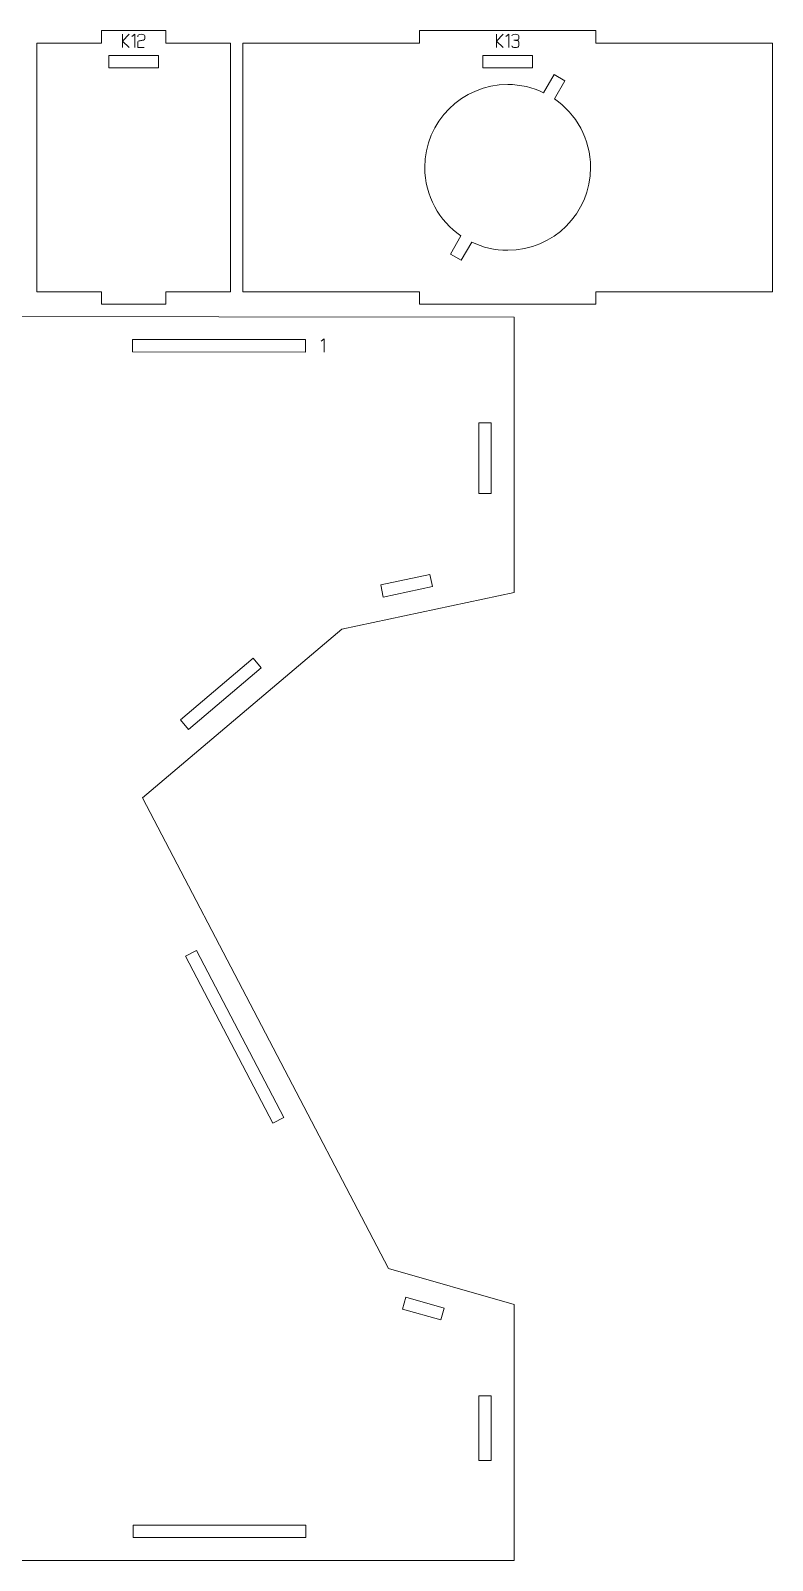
# Model space of a CAD drawing. Header units: centimetres. Extents: x -250 to 250, y -508 to 508.
# Drawn here: x -167.45 to -149.55, y -371.59 to -334.69 of the extents above; entities that cross this region are included whole.
import ezdxf

# ---------------------------------------------------------------- set-up
doc = ezdxf.new("R2010")
doc.units = ezdxf.units.CM
doc.header["$MEASUREMENT"] = 0
doc.layers.add('Capa 1', color=7, linetype='Continuous')

msp = doc.modelspace()

# ---------------------------------------------------------------- hatches: boundary and pattern name
at = {"layer": 'Capa 1', "true_color": 0x3e4095}
h = msp.add_hatch(color=175, dxfattribs=at)
edge = h.paths.add_edge_path()
edge.add_spline(control_points=[(-165.07093, -335.09462), (-165.07093, -335.09462), (-165.22961, -334.94282), (-165.22961, -334.94282), (-165.22961, -334.94282), (-165.22961, -335.09462), (-165.22961, -335.09462), (-165.22961, -335.09462), (-165.22961, -334.77818), (-165.22961, -334.77818), (-165.22961, -334.77818), (-165.22961, -334.94282), (-165.22961, -334.94282), (-165.22961, -334.94282), (-165.07093, -334.77818), (-165.07093, -334.77818), (-165.07093, -334.77818), (-165.22961, -334.94282), (-165.22961, -334.94282), (-165.22961, -334.94282), (-165.07093, -335.09462), (-165.07093, -335.09462)], knot_values=[0, 0, 0, 0, 0.14285714, 0.14285714, 0.14285714, 0.28571429, 0.28571429, 0.28571429, 0.42857143, 0.42857143, 0.42857143, 0.57142857, 0.57142857, 0.57142857, 0.71428571, 0.71428571, 0.71428571, 0.85714286, 0.85714286, 0.85714286, 1, 1, 1, 1], degree=3, periodic=1)
h = msp.add_hatch(color=175, dxfattribs=at)
edge = h.paths.add_edge_path()
edge.add_spline(control_points=[(-164.93335, -334.77772), (-164.93335, -334.77772), (-165.00948, -334.83046), (-165.00948, -334.83046), (-165.00948, -334.83046), (-164.93335, -334.77772), (-164.93335, -334.77772), (-164.93335, -334.77772), (-164.93335, -335.09462), (-164.93335, -335.09462), (-164.93335, -335.09462), (-164.93335, -334.77772), (-164.93335, -334.77772)], knot_values=[0, 0, 0, 0, 0.25, 0.25, 0.25, 0.5, 0.5, 0.5, 0.75, 0.75, 0.75, 1, 1, 1, 1], degree=3, periodic=1)
h = msp.add_hatch(color=175, dxfattribs=at)
edge = h.paths.add_edge_path()
edge.add_spline(control_points=[(-164.86318, -335.09462), (-164.86318, -335.09462), (-164.86318, -334.96208), (-164.86318, -334.96208), (-164.86226, -334.95016), (-164.85141, -334.94099), (-164.83062, -334.93457), (-164.82206, -334.93395), (-164.81388, -334.93296), (-164.80608, -334.93158), (-164.79829, -334.93021), (-164.79041, -334.92876), (-164.78246, -334.92723), (-164.76779, -334.92478), (-164.75655, -334.92279), (-164.74876, -334.92127), (-164.74096, -334.91974), (-164.73339, -334.91775), (-164.72605, -334.9153), (-164.7071, -334.90827), (-164.69762, -334.89925), (-164.69762, -334.88825), (-164.69762, -334.88825), (-164.69762, -334.81349), (-164.69762, -334.81349), (-164.69762, -334.80371), (-164.70549, -334.79538), (-164.72124, -334.7885), (-164.73698, -334.78162), (-164.75663, -334.77818), (-164.78017, -334.77818), (-164.80371, -334.77818), (-164.82336, -334.78162), (-164.8391, -334.7885), (-164.85485, -334.79538), (-164.86272, -334.80371), (-164.86272, -334.81349), (-164.86272, -334.81349), (-164.86272, -334.83596), (-164.86272, -334.83596), (-164.86272, -334.83596), (-164.86272, -334.81349), (-164.86272, -334.81349), (-164.86272, -334.80371), (-164.85485, -334.79538), (-164.8391, -334.7885), (-164.82336, -334.78162), (-164.80371, -334.77818), (-164.78017, -334.77818), (-164.75663, -334.77818), (-164.73698, -334.78162), (-164.72124, -334.7885), (-164.70549, -334.79538), (-164.69762, -334.80371), (-164.69762, -334.81349), (-164.69762, -334.81349), (-164.69762, -334.88825), (-164.69762, -334.88825), (-164.69762, -334.89925), (-164.7071, -334.90827), (-164.72605, -334.9153), (-164.73339, -334.91775), (-164.74096, -334.91974), (-164.74876, -334.92127), (-164.75655, -334.92279), (-164.76779, -334.92478), (-164.78246, -334.92723), (-164.79041, -334.92876), (-164.79829, -334.93021), (-164.80608, -334.93158), (-164.81388, -334.93296), (-164.82206, -334.93395), (-164.83062, -334.93457), (-164.85141, -334.94099), (-164.86226, -334.95016), (-164.86318, -334.96208), (-164.86318, -334.96208), (-164.86318, -335.09462), (-164.86318, -335.09462), (-164.86318, -335.09462), (-164.70633, -335.09462), (-164.70633, -335.09462), (-164.70633, -335.09462), (-164.86318, -335.09462), (-164.86318, -335.09462)], knot_values=[0, 0, 0, 0, 0.03571429, 0.03571429, 0.03571429, 0.07142857, 0.07142857, 0.07142857, 0.10714286, 0.10714286, 0.10714286, 0.14285714, 0.14285714, 0.14285714, 0.17857143, 0.17857143, 0.17857143, 0.21428571, 0.21428571, 0.21428571, 0.25, 0.25, 0.25, 0.28571429, 0.28571429, 0.28571429, 0.32142857, 0.32142857, 0.32142857, 0.35714286, 0.35714286, 0.35714286, 0.39285714, 0.39285714, 0.39285714, 0.42857143, 0.42857143, 0.42857143, 0.46428571, 0.46428571, 0.46428571, 0.5, 0.5, 0.5, 0.53571429, 0.53571429, 0.53571429, 0.57142857, 0.57142857, 0.57142857, 0.60714286, 0.60714286, 0.60714286, 0.64285714, 0.64285714, 0.64285714, 0.67857143, 0.67857143, 0.67857143, 0.71428571, 0.71428571, 0.71428571, 0.75, 0.75, 0.75, 0.78571429, 0.78571429, 0.78571429, 0.82142857, 0.82142857, 0.82142857, 0.85714286, 0.85714286, 0.85714286, 0.89285714, 0.89285714, 0.89285714, 0.92857143, 0.92857143, 0.92857143, 0.96428571, 0.96428571, 0.96428571, 1, 1, 1, 1], degree=3, periodic=1)
h = msp.add_hatch(color=175, dxfattribs=at)
edge = h.paths.add_edge_path()
edge.add_spline(control_points=[(-156.04641, -335.09462), (-156.04641, -335.09462), (-156.20509, -334.94282), (-156.20509, -334.94282), (-156.20509, -334.94282), (-156.20509, -335.09462), (-156.20509, -335.09462), (-156.20509, -335.09462), (-156.20509, -334.77818), (-156.20509, -334.77818), (-156.20509, -334.77818), (-156.20509, -334.94282), (-156.20509, -334.94282), (-156.20509, -334.94282), (-156.04641, -334.77818), (-156.04641, -334.77818), (-156.04641, -334.77818), (-156.20509, -334.94282), (-156.20509, -334.94282), (-156.20509, -334.94282), (-156.04641, -335.09462), (-156.04641, -335.09462)], knot_values=[0, 0, 0, 0, 0.14285714, 0.14285714, 0.14285714, 0.28571429, 0.28571429, 0.28571429, 0.42857143, 0.42857143, 0.42857143, 0.57142857, 0.57142857, 0.57142857, 0.71428571, 0.71428571, 0.71428571, 0.85714286, 0.85714286, 0.85714286, 1, 1, 1, 1], degree=3, periodic=1)
h = msp.add_hatch(color=175, dxfattribs=at)
edge = h.paths.add_edge_path()
edge.add_spline(control_points=[(-155.90883, -334.77772), (-155.90883, -334.77772), (-155.98496, -334.83046), (-155.98496, -334.83046), (-155.98496, -334.83046), (-155.90883, -334.77772), (-155.90883, -334.77772), (-155.90883, -334.77772), (-155.90883, -335.09462), (-155.90883, -335.09462), (-155.90883, -335.09462), (-155.90883, -334.77772), (-155.90883, -334.77772)], knot_values=[0, 0, 0, 0, 0.25, 0.25, 0.25, 0.5, 0.5, 0.5, 0.75, 0.75, 0.75, 1, 1, 1, 1], degree=3, periodic=1)
h = msp.add_hatch(color=175, dxfattribs=at)
edge = h.paths.add_edge_path()
edge.add_spline(control_points=[(-155.75565, -335.09462), (-155.77919, -335.09462), (-155.79884, -335.09118), (-155.81458, -335.0843), (-155.83033, -335.07742), (-155.8382, -335.06909), (-155.8382, -335.05931), (-155.8382, -335.06909), (-155.83033, -335.07742), (-155.81458, -335.0843), (-155.79884, -335.09118), (-155.77919, -335.09462), (-155.75565, -335.09462), (-155.73211, -335.09462), (-155.71246, -335.09118), (-155.69672, -335.0843), (-155.68097, -335.07742), (-155.6731, -335.06909), (-155.6731, -335.05931), (-155.6731, -335.05931), (-155.6731, -334.95612), (-155.6731, -334.95612), (-155.6731, -334.94786), (-155.67876, -334.94068), (-155.69007, -334.93457), (-155.70138, -334.92845), (-155.73455, -334.92432), (-155.78959, -334.92218), (-155.73486, -334.91882), (-155.70199, -334.91484), (-155.69099, -334.91026), (-155.67998, -334.90567), (-155.67402, -334.89818), (-155.6731, -334.88779), (-155.6731, -334.88779), (-155.6731, -334.81349), (-155.6731, -334.81349), (-155.6731, -334.80371), (-155.68097, -334.79538), (-155.69672, -334.7885), (-155.71246, -334.78162), (-155.73211, -334.77818), (-155.75565, -334.77818), (-155.77919, -334.77818), (-155.79884, -334.78162), (-155.81458, -334.7885), (-155.83033, -334.79538), (-155.8382, -334.80371), (-155.8382, -334.81349), (-155.8382, -334.80371), (-155.83033, -334.79538), (-155.81458, -334.7885), (-155.79884, -334.78162), (-155.77919, -334.77818), (-155.75565, -334.77818), (-155.73211, -334.77818), (-155.71246, -334.78162), (-155.69672, -334.7885), (-155.68097, -334.79538), (-155.6731, -334.80371), (-155.6731, -334.81349), (-155.6731, -334.81349), (-155.6731, -334.88779), (-155.6731, -334.88779), (-155.67402, -334.89818), (-155.67998, -334.90567), (-155.69099, -334.91026), (-155.70199, -334.91484), (-155.73486, -334.91882), (-155.78959, -334.92218), (-155.73455, -334.92432), (-155.70138, -334.92845), (-155.69007, -334.93457), (-155.67876, -334.94068), (-155.6731, -334.94786), (-155.6731, -334.95612), (-155.6731, -334.95612), (-155.6731, -335.05931), (-155.6731, -335.05931), (-155.6731, -335.06909), (-155.68097, -335.07742), (-155.69672, -335.0843), (-155.71246, -335.09118), (-155.73211, -335.09462), (-155.75565, -335.09462)], knot_values=[0, 0, 0, 0, 0.03571429, 0.03571429, 0.03571429, 0.07142857, 0.07142857, 0.07142857, 0.10714286, 0.10714286, 0.10714286, 0.14285714, 0.14285714, 0.14285714, 0.17857143, 0.17857143, 0.17857143, 0.21428571, 0.21428571, 0.21428571, 0.25, 0.25, 0.25, 0.28571429, 0.28571429, 0.28571429, 0.32142857, 0.32142857, 0.32142857, 0.35714286, 0.35714286, 0.35714286, 0.39285714, 0.39285714, 0.39285714, 0.42857143, 0.42857143, 0.42857143, 0.46428571, 0.46428571, 0.46428571, 0.5, 0.5, 0.5, 0.53571429, 0.53571429, 0.53571429, 0.57142857, 0.57142857, 0.57142857, 0.60714286, 0.60714286, 0.60714286, 0.64285714, 0.64285714, 0.64285714, 0.67857143, 0.67857143, 0.67857143, 0.71428571, 0.71428571, 0.71428571, 0.75, 0.75, 0.75, 0.78571429, 0.78571429, 0.78571429, 0.82142857, 0.82142857, 0.82142857, 0.85714286, 0.85714286, 0.85714286, 0.89285714, 0.89285714, 0.89285714, 0.92857143, 0.92857143, 0.92857143, 0.96428571, 0.96428571, 0.96428571, 1, 1, 1, 1], degree=3, periodic=1)
h = msp.add_hatch(color=175, dxfattribs=at)
edge = h.paths.add_edge_path()
edge.add_spline(control_points=[(-160.3653, -342.12598), (-160.3653, -342.12598), (-160.44143, -342.17872), (-160.44143, -342.17872), (-160.44143, -342.17872), (-160.3653, -342.12598), (-160.3653, -342.12598), (-160.3653, -342.12598), (-160.3653, -342.44288), (-160.3653, -342.44288), (-160.3653, -342.44288), (-160.3653, -342.12598), (-160.3653, -342.12598)], knot_values=[0, 0, 0, 0, 0.25, 0.25, 0.25, 0.5, 0.5, 0.5, 0.75, 0.75, 0.75, 1, 1, 1, 1], degree=3, periodic=1)

# ---------------------------------------------------------------- linework, layer by layer
at = {"layer": 'Capa 1', "color": 240, "lineweight": 9}
for points, knots in [([(-167.30078, -334.98822), (-167.30078, -334.98822), (-167.30078, -340.98822), (-167.30078, -340.98822), (-167.30078, -340.98822), (-165.74267, -340.98822), (-165.74267, -340.98822), (-165.74267, -340.98822), (-165.74267, -341.28822), (-165.74267, -341.28822), (-165.74267, -341.28822), (-164.18456, -341.28822), (-164.18456, -341.28822), (-164.18456, -341.28822), (-164.18456, -340.98822), (-164.18456, -340.98822), (-164.18456, -340.98822), (-162.62645, -340.98822), (-162.62645, -340.98822), (-162.62645, -340.98822), (-162.62645, -334.98822), (-162.62645, -334.98822), (-162.62645, -334.98822), (-164.18456, -334.98822), (-164.18456, -334.98822), (-164.18456, -334.98822), (-164.18456, -334.68822), (-164.18456, -334.68822), (-164.18456, -334.68822), (-165.74267, -334.68822), (-165.74267, -334.68822), (-165.74267, -334.68822), (-165.74267, -334.98822), (-165.74267, -334.98822), (-165.74267, -334.98822), (-167.30078, -334.98822), (-167.30078, -334.98822)], [0, 0, 0, 0, 0.08333333, 0.08333333, 0.08333333, 0.16666667, 0.16666667, 0.16666667, 0.25, 0.25, 0.25, 0.33333333, 0.33333333, 0.33333333, 0.41666667, 0.41666667, 0.41666667, 0.5, 0.5, 0.5, 0.58333333, 0.58333333, 0.58333333, 0.66666667, 0.66666667, 0.66666667, 0.75, 0.75, 0.75, 0.83333333, 0.83333333, 0.83333333, 0.91666667, 0.91666667, 0.91666667, 1, 1, 1, 1]), ([(-162.32645, -334.98822), (-162.32645, -334.98822), (-162.32645, -340.98822), (-162.32645, -340.98822), (-162.32645, -340.98822), (-158.06822, -340.98822), (-158.06822, -340.98822), (-158.06822, -340.98822), (-158.06822, -341.28822), (-158.06822, -341.28822), (-158.06822, -341.28822), (-153.80998, -341.28822), (-153.80998, -341.28822), (-153.80998, -341.28822), (-153.80998, -340.98822), (-153.80998, -340.98822), (-153.80998, -340.98822), (-149.55175, -340.98822), (-149.55175, -340.98822), (-149.55175, -340.98822), (-149.55175, -334.98822), (-149.55175, -334.98822), (-149.55175, -334.98822), (-153.80998, -334.98822), (-153.80998, -334.98822), (-153.80998, -334.98822), (-153.80998, -334.68822), (-153.80998, -334.68822), (-153.80998, -334.68822), (-158.06822, -334.68822), (-158.06822, -334.68822), (-158.06822, -334.68822), (-158.06822, -334.98822), (-158.06822, -334.98822), (-158.06822, -334.98822), (-162.32645, -334.98822), (-162.32645, -334.98822)], [0, 0, 0, 0, 0.08333333, 0.08333333, 0.08333333, 0.16666667, 0.16666667, 0.16666667, 0.25, 0.25, 0.25, 0.33333333, 0.33333333, 0.33333333, 0.41666667, 0.41666667, 0.41666667, 0.5, 0.5, 0.5, 0.58333333, 0.58333333, 0.58333333, 0.66666667, 0.66666667, 0.66666667, 0.75, 0.75, 0.75, 0.83333333, 0.83333333, 0.83333333, 0.91666667, 0.91666667, 0.91666667, 1, 1, 1, 1]), ([(-165.56361, -335.58835), (-165.56361, -335.58835), (-164.36361, -335.58835), (-164.36361, -335.58835), (-164.36361, -335.58835), (-164.36361, -335.28835), (-164.36361, -335.28835), (-164.36361, -335.28835), (-165.56361, -335.28835), (-165.56361, -335.28835), (-165.56361, -335.28835), (-165.56361, -335.58835), (-165.56361, -335.58835)], [0, 0, 0, 0, 0.25, 0.25, 0.25, 0.5, 0.5, 0.5, 0.75, 0.75, 0.75, 1, 1, 1, 1]), ([(-156.5391, -335.58835), (-156.5391, -335.58835), (-155.3391, -335.58835), (-155.3391, -335.58835), (-155.3391, -335.58835), (-155.3391, -335.28835), (-155.3391, -335.28835), (-155.3391, -335.28835), (-156.5391, -335.28835), (-156.5391, -335.28835), (-156.5391, -335.28835), (-156.5391, -335.58835), (-156.5391, -335.58835)], [0, 0, 0, 0, 0.25, 0.25, 0.25, 0.5, 0.5, 0.5, 0.75, 0.75, 0.75, 1, 1, 1, 1]), ([(-155.9391, -335.98822), (-155.62827, -335.98822), (-155.33401, -336.05913), (-155.07159, -336.18565), (-155.07159, -336.18565), (-154.819, -335.74816), (-154.819, -335.74816), (-154.819, -335.74816), (-154.5592, -335.89816), (-154.5592, -335.89816), (-154.5592, -335.89816), (-154.81197, -336.33597), (-154.81197, -336.33597), (-154.28501, -336.69615), (-153.9391, -337.30175), (-153.9391, -337.98822), (-153.9391, -339.09279), (-154.83453, -339.98822), (-155.9391, -339.98822), (-156.24993, -339.98822), (-156.54421, -339.91733), (-156.80661, -339.79079), (-156.80661, -339.79079), (-157.0592, -340.22828), (-157.0592, -340.22828), (-157.0592, -340.22828), (-157.319, -340.07828), (-157.319, -340.07828), (-157.319, -340.07828), (-157.06623, -339.64047), (-157.06623, -339.64047), (-157.59319, -339.28029), (-157.9391, -338.67469), (-157.9391, -337.98822), (-157.9391, -336.88365), (-157.04367, -335.98822), (-155.9391, -335.98822)], [0, 0, 0, 0, 0.08333333, 0.08333333, 0.08333333, 0.16666667, 0.16666667, 0.16666667, 0.25, 0.25, 0.25, 0.33333333, 0.33333333, 0.33333333, 0.41666667, 0.41666667, 0.41666667, 0.5, 0.5, 0.5, 0.58333333, 0.58333333, 0.58333333, 0.66666667, 0.66666667, 0.66666667, 0.75, 0.75, 0.75, 0.83333333, 0.83333333, 0.83333333, 0.91666667, 0.91666667, 0.91666667, 1, 1, 1, 1]), ([(-155.78536, -341.59769), (-155.78536, -341.59769), (-155.78536, -348.24038), (-155.78536, -348.24038), (-155.78536, -348.24038), (-159.94016, -349.12785), (-159.94016, -349.12785), (-159.94016, -349.12785), (-164.7484, -353.19687), (-164.7484, -353.19687), (-164.7484, -353.19687), (-158.81571, -364.54466), (-158.81571, -364.54466), (-158.81571, -364.54466), (-155.78536, -365.41422), (-155.78536, -365.41422), (-155.78536, -365.41422), (-155.78536, -371.5881), (-155.78536, -371.5881), (-155.78536, -371.5881), (-169.99816, -371.5881), (-169.99816, -371.5881), (-169.99816, -371.5881), (-169.99816, -365.41422), (-169.99816, -365.41422), (-169.99816, -365.41422), (-167.86411, -364.54466), (-167.86411, -364.54466), (-167.86411, -364.54466), (-171.19325, -358.45773), (-171.19325, -358.45773), (-171.19325, -358.45773), (-174.60773, -361.41423), (-174.60773, -361.41423), (-174.60773, -361.41423), (-174.60773, -364.54466), (-174.60773, -364.54466), (-174.60773, -364.54466), (-172.47367, -365.41422), (-172.47367, -365.41422), (-172.47367, -365.41422), (-172.47367, -371.02289), (-172.47367, -371.02289), (-172.47367, -371.02289), (-172.98584, -371.5881), (-172.98584, -371.5881), (-172.98584, -371.5881), (-186.98525, -371.5881), (-186.98525, -371.5881), (-186.98525, -371.5881), (-186.98525, -365.41422), (-186.98525, -365.41422), (-186.98525, -365.41422), (-183.74149, -364.54466), (-183.74149, -364.54466), (-183.74149, -364.54466), (-183.74149, -349.10993), (-183.74149, -349.10993), (-183.74149, -349.10993), (-186.98525, -348.24038), (-186.98525, -348.24038), (-186.98525, -348.24038), (-186.98525, -341.58822), (-186.98525, -341.58822), (-186.98525, -341.58822), (-172.55904, -341.58822), (-172.55904, -341.58822), (-172.55904, -341.58822), (-172.55904, -348.24038), (-172.55904, -348.24038), (-172.55904, -348.24038), (-174.60773, -349.10993), (-174.60773, -349.10993), (-174.60773, -349.10993), (-174.60773, -351.1534), (-174.60773, -351.1534), (-174.60773, -351.1534), (-169.84625, -351.1534), (-169.84625, -351.1534), (-169.84625, -351.1534), (-170.04086, -341.58822), (-170.04086, -341.58822), (-170.04086, -341.58822), (-155.78536, -341.59769), (-155.78536, -341.59769)], [0, 0, 0, 0, 0.03571429, 0.03571429, 0.03571429, 0.07142857, 0.07142857, 0.07142857, 0.10714286, 0.10714286, 0.10714286, 0.14285714, 0.14285714, 0.14285714, 0.17857143, 0.17857143, 0.17857143, 0.21428571, 0.21428571, 0.21428571, 0.25, 0.25, 0.25, 0.28571429, 0.28571429, 0.28571429, 0.32142857, 0.32142857, 0.32142857, 0.35714286, 0.35714286, 0.35714286, 0.39285714, 0.39285714, 0.39285714, 0.42857143, 0.42857143, 0.42857143, 0.46428571, 0.46428571, 0.46428571, 0.5, 0.5, 0.5, 0.53571429, 0.53571429, 0.53571429, 0.57142857, 0.57142857, 0.57142857, 0.60714286, 0.60714286, 0.60714286, 0.64285714, 0.64285714, 0.64285714, 0.67857143, 0.67857143, 0.67857143, 0.71428571, 0.71428571, 0.71428571, 0.75, 0.75, 0.75, 0.78571429, 0.78571429, 0.78571429, 0.82142857, 0.82142857, 0.82142857, 0.85714286, 0.85714286, 0.85714286, 0.89285714, 0.89285714, 0.89285714, 0.92857143, 0.92857143, 0.92857143, 0.96428571, 0.96428571, 0.96428571, 1, 1, 1, 1]), ([(-164.99455, -342.44011), (-164.99455, -342.44011), (-160.81422, -342.44288), (-160.81422, -342.44288), (-160.81422, -342.44288), (-160.81402, -342.14288), (-160.81402, -342.14288), (-160.81402, -342.14288), (-164.99435, -342.14011), (-164.99435, -342.14011), (-164.99435, -342.14011), (-164.99455, -342.44011), (-164.99455, -342.44011)], [0, 0, 0, 0, 0.25, 0.25, 0.25, 0.5, 0.5, 0.5, 0.75, 0.75, 0.75, 1, 1, 1, 1]), ([(-156.63389, -344.14843), (-156.63389, -344.14843), (-156.63389, -345.85119), (-156.63389, -345.85119), (-156.63389, -345.85119), (-156.33389, -345.85119), (-156.33389, -345.85119), (-156.33389, -345.85119), (-156.33389, -344.14843), (-156.33389, -344.14843), (-156.33389, -344.14843), (-156.63389, -344.14843), (-156.63389, -344.14843)], [0, 0, 0, 0, 0.25, 0.25, 0.25, 0.5, 0.5, 0.5, 0.75, 0.75, 0.75, 1, 1, 1, 1]), ([(-157.81831, -347.80695), (-157.81831, -347.80695), (-159.00273, -348.05994), (-159.00273, -348.05994), (-159.00273, -348.05994), (-158.94006, -348.35332), (-158.94006, -348.35332), (-158.94006, -348.35332), (-157.75564, -348.10033), (-157.75564, -348.10033), (-157.75564, -348.10033), (-157.81831, -347.80695), (-157.81831, -347.80695)], [0, 0, 0, 0, 0.25, 0.25, 0.25, 0.5, 0.5, 0.5, 0.75, 0.75, 0.75, 1, 1, 1, 1]), ([(-162.08102, -349.82798), (-162.08102, -349.82798), (-163.83633, -351.31343), (-163.83633, -351.31343), (-163.83633, -351.31343), (-163.64254, -351.54243), (-163.64254, -351.54243), (-163.64254, -351.54243), (-161.88722, -350.05698), (-161.88722, -350.05698), (-161.88722, -350.05698), (-162.08102, -349.82798), (-162.08102, -349.82798)], [0, 0, 0, 0, 0.25, 0.25, 0.25, 0.5, 0.5, 0.5, 0.75, 0.75, 0.75, 1, 1, 1, 1]), ([(-163.71002, -357.01449), (-163.71002, -357.01449), (-161.60494, -361.04099), (-161.60494, -361.04099), (-161.60494, -361.04099), (-161.33908, -360.902), (-161.33908, -360.902), (-161.33908, -360.902), (-163.44416, -356.87549), (-163.44416, -356.87549), (-163.44416, -356.87549), (-163.71002, -357.01449), (-163.71002, -357.01449)], [0, 0, 0, 0, 0.25, 0.25, 0.25, 0.5, 0.5, 0.5, 0.75, 0.75, 0.75, 1, 1, 1, 1]), ([(-158.47745, -365.5245), (-158.47745, -365.5245), (-157.55567, -365.789), (-157.55567, -365.789), (-157.55567, -365.789), (-157.47292, -365.50064), (-157.47292, -365.50064), (-157.47292, -365.50064), (-158.3947, -365.23613), (-158.3947, -365.23613), (-158.3947, -365.23613), (-158.47745, -365.5245), (-158.47745, -365.5245)], [0, 0, 0, 0, 0.25, 0.25, 0.25, 0.5, 0.5, 0.5, 0.75, 0.75, 0.75, 1, 1, 1, 1]), ([(-156.63389, -367.61553), (-156.63389, -367.61553), (-156.63389, -369.17755), (-156.63389, -369.17755), (-156.63389, -369.17755), (-156.33389, -369.17755), (-156.33389, -369.17755), (-156.33389, -369.17755), (-156.33389, -367.61553), (-156.33389, -367.61553), (-156.33389, -367.61553), (-156.63389, -367.61553), (-156.63389, -367.61553)], [0, 0, 0, 0, 0.25, 0.25, 0.25, 0.5, 0.5, 0.5, 0.75, 0.75, 0.75, 1, 1, 1, 1]), ([(-160.8058, -370.73957), (-160.8058, -370.73957), (-164.97772, -370.73957), (-164.97772, -370.73957), (-164.97772, -370.73957), (-164.97772, -371.03957), (-164.97772, -371.03957), (-164.97772, -371.03957), (-160.8058, -371.03957), (-160.8058, -371.03957), (-160.8058, -371.03957), (-160.8058, -370.73957), (-160.8058, -370.73957)], [0, 0, 0, 0, 0.25, 0.25, 0.25, 0.5, 0.5, 0.5, 0.75, 0.75, 0.75, 1, 1, 1, 1])]:
    msp.add_open_spline(points, degree=3, knots=knots, dxfattribs=at)
at = {"layer": 'Capa 1', "color": 114, "lineweight": 9}
for points, knots in [([(-165.07093, -335.09462), (-165.07093, -335.09462), (-165.22961, -334.94282), (-165.22961, -334.94282), (-165.22961, -334.94282), (-165.22961, -335.09462), (-165.22961, -335.09462), (-165.22961, -335.09462), (-165.22961, -334.77818), (-165.22961, -334.77818), (-165.22961, -334.77818), (-165.22961, -334.94282), (-165.22961, -334.94282), (-165.22961, -334.94282), (-165.07093, -334.77818), (-165.07093, -334.77818), (-165.07093, -334.77818), (-165.22961, -334.94282), (-165.22961, -334.94282), (-165.22961, -334.94282), (-165.07093, -335.09462), (-165.07093, -335.09462)], [0, 0, 0, 0, 0.14285714, 0.14285714, 0.14285714, 0.28571429, 0.28571429, 0.28571429, 0.42857143, 0.42857143, 0.42857143, 0.57142857, 0.57142857, 0.57142857, 0.71428571, 0.71428571, 0.71428571, 0.85714286, 0.85714286, 0.85714286, 1, 1, 1, 1]), ([(-164.93335, -334.77772), (-164.93335, -334.77772), (-165.00948, -334.83046), (-165.00948, -334.83046), (-165.00948, -334.83046), (-164.93335, -334.77772), (-164.93335, -334.77772), (-164.93335, -334.77772), (-164.93335, -335.09462), (-164.93335, -335.09462), (-164.93335, -335.09462), (-164.93335, -334.77772), (-164.93335, -334.77772)], [0, 0, 0, 0, 0.25, 0.25, 0.25, 0.5, 0.5, 0.5, 0.75, 0.75, 0.75, 1, 1, 1, 1]), ([(-164.86318, -335.09462), (-164.86318, -335.09462), (-164.86318, -334.96208), (-164.86318, -334.96208), (-164.86226, -334.95016), (-164.85141, -334.94099), (-164.83062, -334.93457), (-164.82206, -334.93395), (-164.81388, -334.93296), (-164.80608, -334.93158), (-164.79829, -334.93021), (-164.79041, -334.92876), (-164.78246, -334.92723), (-164.76779, -334.92478), (-164.75655, -334.92279), (-164.74876, -334.92127), (-164.74096, -334.91974), (-164.73339, -334.91775), (-164.72605, -334.9153), (-164.7071, -334.90827), (-164.69762, -334.89925), (-164.69762, -334.88825), (-164.69762, -334.88825), (-164.69762, -334.81349), (-164.69762, -334.81349), (-164.69762, -334.80371), (-164.70549, -334.79538), (-164.72124, -334.7885), (-164.73698, -334.78162), (-164.75663, -334.77818), (-164.78017, -334.77818), (-164.80371, -334.77818), (-164.82336, -334.78162), (-164.8391, -334.7885), (-164.85485, -334.79538), (-164.86272, -334.80371), (-164.86272, -334.81349), (-164.86272, -334.81349), (-164.86272, -334.83596), (-164.86272, -334.83596), (-164.86272, -334.83596), (-164.86272, -334.81349), (-164.86272, -334.81349), (-164.86272, -334.80371), (-164.85485, -334.79538), (-164.8391, -334.7885), (-164.82336, -334.78162), (-164.80371, -334.77818), (-164.78017, -334.77818), (-164.75663, -334.77818), (-164.73698, -334.78162), (-164.72124, -334.7885), (-164.70549, -334.79538), (-164.69762, -334.80371), (-164.69762, -334.81349), (-164.69762, -334.81349), (-164.69762, -334.88825), (-164.69762, -334.88825), (-164.69762, -334.89925), (-164.7071, -334.90827), (-164.72605, -334.9153), (-164.73339, -334.91775), (-164.74096, -334.91974), (-164.74876, -334.92127), (-164.75655, -334.92279), (-164.76779, -334.92478), (-164.78246, -334.92723), (-164.79041, -334.92876), (-164.79829, -334.93021), (-164.80608, -334.93158), (-164.81388, -334.93296), (-164.82206, -334.93395), (-164.83062, -334.93457), (-164.85141, -334.94099), (-164.86226, -334.95016), (-164.86318, -334.96208), (-164.86318, -334.96208), (-164.86318, -335.09462), (-164.86318, -335.09462), (-164.86318, -335.09462), (-164.70633, -335.09462), (-164.70633, -335.09462), (-164.70633, -335.09462), (-164.86318, -335.09462), (-164.86318, -335.09462)], [0, 0, 0, 0, 0.03571429, 0.03571429, 0.03571429, 0.07142857, 0.07142857, 0.07142857, 0.10714286, 0.10714286, 0.10714286, 0.14285714, 0.14285714, 0.14285714, 0.17857143, 0.17857143, 0.17857143, 0.21428571, 0.21428571, 0.21428571, 0.25, 0.25, 0.25, 0.28571429, 0.28571429, 0.28571429, 0.32142857, 0.32142857, 0.32142857, 0.35714286, 0.35714286, 0.35714286, 0.39285714, 0.39285714, 0.39285714, 0.42857143, 0.42857143, 0.42857143, 0.46428571, 0.46428571, 0.46428571, 0.5, 0.5, 0.5, 0.53571429, 0.53571429, 0.53571429, 0.57142857, 0.57142857, 0.57142857, 0.60714286, 0.60714286, 0.60714286, 0.64285714, 0.64285714, 0.64285714, 0.67857143, 0.67857143, 0.67857143, 0.71428571, 0.71428571, 0.71428571, 0.75, 0.75, 0.75, 0.78571429, 0.78571429, 0.78571429, 0.82142857, 0.82142857, 0.82142857, 0.85714286, 0.85714286, 0.85714286, 0.89285714, 0.89285714, 0.89285714, 0.92857143, 0.92857143, 0.92857143, 0.96428571, 0.96428571, 0.96428571, 1, 1, 1, 1]), ([(-156.04641, -335.09462), (-156.04641, -335.09462), (-156.20509, -334.94282), (-156.20509, -334.94282), (-156.20509, -334.94282), (-156.20509, -335.09462), (-156.20509, -335.09462), (-156.20509, -335.09462), (-156.20509, -334.77818), (-156.20509, -334.77818), (-156.20509, -334.77818), (-156.20509, -334.94282), (-156.20509, -334.94282), (-156.20509, -334.94282), (-156.04641, -334.77818), (-156.04641, -334.77818), (-156.04641, -334.77818), (-156.20509, -334.94282), (-156.20509, -334.94282), (-156.20509, -334.94282), (-156.04641, -335.09462), (-156.04641, -335.09462)], [0, 0, 0, 0, 0.14285714, 0.14285714, 0.14285714, 0.28571429, 0.28571429, 0.28571429, 0.42857143, 0.42857143, 0.42857143, 0.57142857, 0.57142857, 0.57142857, 0.71428571, 0.71428571, 0.71428571, 0.85714286, 0.85714286, 0.85714286, 1, 1, 1, 1]), ([(-155.90883, -334.77772), (-155.90883, -334.77772), (-155.98496, -334.83046), (-155.98496, -334.83046), (-155.98496, -334.83046), (-155.90883, -334.77772), (-155.90883, -334.77772), (-155.90883, -334.77772), (-155.90883, -335.09462), (-155.90883, -335.09462), (-155.90883, -335.09462), (-155.90883, -334.77772), (-155.90883, -334.77772)], [0, 0, 0, 0, 0.25, 0.25, 0.25, 0.5, 0.5, 0.5, 0.75, 0.75, 0.75, 1, 1, 1, 1]), ([(-155.75565, -335.09462), (-155.77919, -335.09462), (-155.79884, -335.09118), (-155.81458, -335.0843), (-155.83033, -335.07742), (-155.8382, -335.06909), (-155.8382, -335.05931), (-155.8382, -335.06909), (-155.83033, -335.07742), (-155.81458, -335.0843), (-155.79884, -335.09118), (-155.77919, -335.09462), (-155.75565, -335.09462), (-155.73211, -335.09462), (-155.71246, -335.09118), (-155.69672, -335.0843), (-155.68097, -335.07742), (-155.6731, -335.06909), (-155.6731, -335.05931), (-155.6731, -335.05931), (-155.6731, -334.95612), (-155.6731, -334.95612), (-155.6731, -334.94786), (-155.67876, -334.94068), (-155.69007, -334.93457), (-155.70138, -334.92845), (-155.73455, -334.92432), (-155.78959, -334.92218), (-155.73486, -334.91882), (-155.70199, -334.91484), (-155.69099, -334.91026), (-155.67998, -334.90567), (-155.67402, -334.89818), (-155.6731, -334.88779), (-155.6731, -334.88779), (-155.6731, -334.81349), (-155.6731, -334.81349), (-155.6731, -334.80371), (-155.68097, -334.79538), (-155.69672, -334.7885), (-155.71246, -334.78162), (-155.73211, -334.77818), (-155.75565, -334.77818), (-155.77919, -334.77818), (-155.79884, -334.78162), (-155.81458, -334.7885), (-155.83033, -334.79538), (-155.8382, -334.80371), (-155.8382, -334.81349), (-155.8382, -334.80371), (-155.83033, -334.79538), (-155.81458, -334.7885), (-155.79884, -334.78162), (-155.77919, -334.77818), (-155.75565, -334.77818), (-155.73211, -334.77818), (-155.71246, -334.78162), (-155.69672, -334.7885), (-155.68097, -334.79538), (-155.6731, -334.80371), (-155.6731, -334.81349), (-155.6731, -334.81349), (-155.6731, -334.88779), (-155.6731, -334.88779), (-155.67402, -334.89818), (-155.67998, -334.90567), (-155.69099, -334.91026), (-155.70199, -334.91484), (-155.73486, -334.91882), (-155.78959, -334.92218), (-155.73455, -334.92432), (-155.70138, -334.92845), (-155.69007, -334.93457), (-155.67876, -334.94068), (-155.6731, -334.94786), (-155.6731, -334.95612), (-155.6731, -334.95612), (-155.6731, -335.05931), (-155.6731, -335.05931), (-155.6731, -335.06909), (-155.68097, -335.07742), (-155.69672, -335.0843), (-155.71246, -335.09118), (-155.73211, -335.09462), (-155.75565, -335.09462)], [0, 0, 0, 0, 0.03571429, 0.03571429, 0.03571429, 0.07142857, 0.07142857, 0.07142857, 0.10714286, 0.10714286, 0.10714286, 0.14285714, 0.14285714, 0.14285714, 0.17857143, 0.17857143, 0.17857143, 0.21428571, 0.21428571, 0.21428571, 0.25, 0.25, 0.25, 0.28571429, 0.28571429, 0.28571429, 0.32142857, 0.32142857, 0.32142857, 0.35714286, 0.35714286, 0.35714286, 0.39285714, 0.39285714, 0.39285714, 0.42857143, 0.42857143, 0.42857143, 0.46428571, 0.46428571, 0.46428571, 0.5, 0.5, 0.5, 0.53571429, 0.53571429, 0.53571429, 0.57142857, 0.57142857, 0.57142857, 0.60714286, 0.60714286, 0.60714286, 0.64285714, 0.64285714, 0.64285714, 0.67857143, 0.67857143, 0.67857143, 0.71428571, 0.71428571, 0.71428571, 0.75, 0.75, 0.75, 0.78571429, 0.78571429, 0.78571429, 0.82142857, 0.82142857, 0.82142857, 0.85714286, 0.85714286, 0.85714286, 0.89285714, 0.89285714, 0.89285714, 0.92857143, 0.92857143, 0.92857143, 0.96428571, 0.96428571, 0.96428571, 1, 1, 1, 1]), ([(-160.3653, -342.12598), (-160.3653, -342.12598), (-160.44143, -342.17872), (-160.44143, -342.17872), (-160.44143, -342.17872), (-160.3653, -342.12598), (-160.3653, -342.12598), (-160.3653, -342.12598), (-160.3653, -342.44288), (-160.3653, -342.44288), (-160.3653, -342.44288), (-160.3653, -342.12598), (-160.3653, -342.12598)], [0, 0, 0, 0, 0.25, 0.25, 0.25, 0.5, 0.5, 0.5, 0.75, 0.75, 0.75, 1, 1, 1, 1])]:
    msp.add_open_spline(points, degree=3, knots=knots, dxfattribs=at)

doc.saveas('drawing.dxf')
